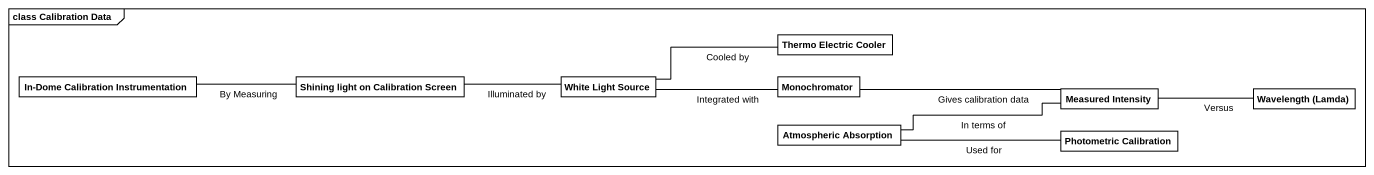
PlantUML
@startuml
mainframe class Calibration Data
hide circle
hide empty members
class "Thermo Electric Cooler" as Thermo_Electric_Cooler
class "In-Dome Calibration Instrumentation" as In_Dome_Calibration
class "Shining light on Calibration Screen" as Shining_light_on
class "White Light Source" as White_Light_Source
class Monochromator
class "Measured Intensity" as Measured_Intensity
class "Wavelength (Lamda)" as Wavelength_Lamda
class "Atmospheric Absorption" as Atmospheric_Absorption
class "Photometric Calibration" as Photometric_Calibration
In_Dome_Calibration -right- Shining_light_on : By Measuring
Shining_light_on -right- White_Light_Source : Illuminated by
White_Light_Source -right- Thermo_Electric_Cooler : Cooled by
White_Light_Source -right- Monochromator : Integrated with
Monochromator -right- Measured_Intensity : Gives calibration data
Measured_Intensity -right- Wavelength_Lamda : Versus
Atmospheric_Absorption -right- Measured_Intensity : In terms of
Atmospheric_Absorption -right- Photometric_Calibration : Used for
@enduml
